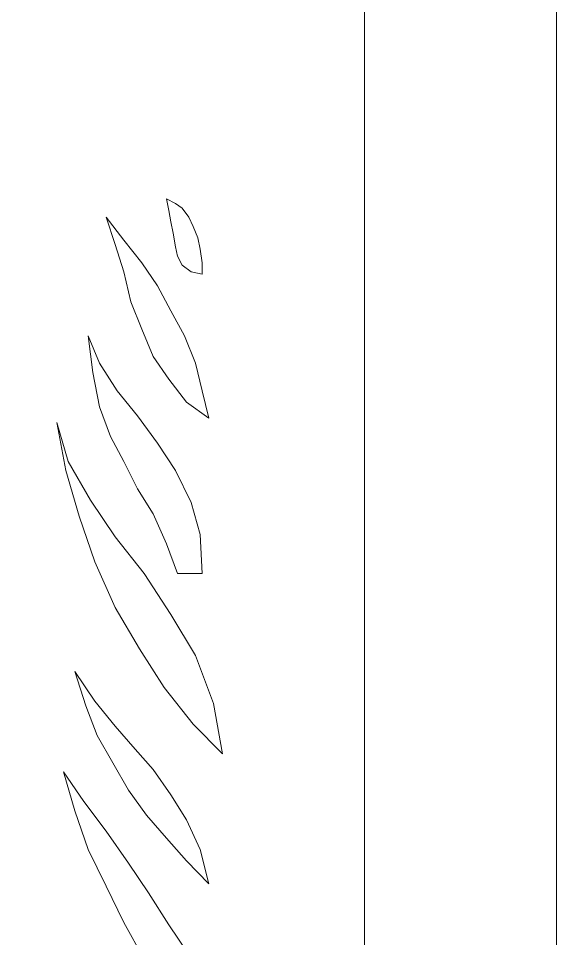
# Model space of a CAD drawing. Header units: millimetres. Extents: x -194 to 183, y -158 to 141.
# Drawn here: x 74.59 to 84.42, y 90.51 to 107.32 of the extents above; entities that cross this region are included whole.
import ezdxf

# ---------------------------------------------------------------- set-up
doc = ezdxf.new("R2010")
doc.units = ezdxf.units.MM
doc.header["$MEASUREMENT"] = 0
doc.layers.add('Camada 1', color=7, linetype='Continuous')

msp = doc.modelspace()

# ---------------------------------------------------------------- linework, layer by layer
at = {"layer": 'Camada 1', "color": 250, "lineweight": 9}
for points, knots in [([(-5.583, 45.2602), (-5.583, 45.2602), (-5.583, 48.0602), (-5.583, 48.0602), (-5.583, 48.0602), (-5.583, 48.0602), (-5.583, 132.4602), (-5.583, 132.4602), (-5.583, 132.4602), (-5.583, 132.4602), (-5.583, 135.2602), (-5.583, 135.2602), (-5.583, 135.2602), (-5.583, 135.2602), (-5.583, 138.4602), (-5.583, 138.4602), (-5.583, 138.4602), (-5.583, 140.117), (-4.2398, 141.4602), (-2.583, 141.4602), (-2.583, 141.4602), (-0.9262, 141.4602), (0.417, 140.117), (0.417, 138.4602), (0.417, 138.4602), (0.417, 138.4602), (0.417, 138.0602), (0.417, 138.0602), (0.417, 138.0602), (0.417, 138.0602), (-2.383, 138.0602), (-2.383, 138.0602), (-2.383, 138.0602), (-2.383, 138.0602), (-2.383, 135.2602), (-2.383, 135.2602), (-2.383, 135.2602), (-2.383, 135.2602), (0.417, 135.2602), (0.417, 135.2602), (0.417, 135.2602), (0.417, 135.2602), (15.417, 135.2602), (15.417, 135.2602), (15.417, 135.2602), (15.417, 135.2602), (15.417, 138.4602), (15.417, 138.4602), (15.417, 138.4602), (15.417, 140.117), (16.7602, 141.4602), (18.417, 141.4602), (18.417, 141.4602), (20.0738, 141.4602), (21.417, 140.117), (21.417, 138.4602), (21.417, 138.4602), (21.417, 138.4602), (21.417, 138.0602), (21.417, 138.0602), (21.417, 138.0602), (21.417, 138.0602), (18.617, 138.0602), (18.617, 138.0602), (18.617, 138.0602), (18.617, 138.0602), (18.617, 135.2602), (18.617, 135.2602), (18.617, 135.2602), (18.617, 135.2602), (21.417, 135.2602), (21.417, 135.2602), (21.417, 135.2602), (21.417, 135.2602), (36.417, 135.2602), (36.417, 135.2602), (36.417, 135.2602), (36.417, 135.2602), (36.417, 138.4602), (36.417, 138.4602), (36.417, 138.4602), (36.417, 140.117), (37.7602, 141.4602), (39.417, 141.4602), (39.417, 141.4602), (41.0738, 141.4602), (42.417, 140.117), (42.417, 138.4602), (42.417, 138.4602), (42.417, 138.4602), (42.417, 138.0602), (42.417, 138.0602), (42.417, 138.0602), (42.417, 138.0602), (39.617, 138.0602), (39.617, 138.0602), (39.617, 138.0602), (39.617, 138.0602), (39.617, 135.2602), (39.617, 135.2602), (39.617, 135.2602), (39.617, 135.2602), (42.417, 135.2602), (42.417, 135.2602), (42.417, 135.2602), (42.417, 135.2602), (57.417, 135.2602), (57.417, 135.2602), (57.417, 135.2602), (57.417, 135.2602), (57.417, 138.4602), (57.417, 138.4602), (57.417, 138.4602), (57.417, 140.117), (58.7602, 141.4602), (60.417, 141.4602), (60.417, 141.4602), (62.0738, 141.4602), (63.417, 140.117), (63.417, 138.4602), (63.417, 138.4602), (63.417, 138.4602), (63.417, 138.0602), (63.417, 138.0602), (63.417, 138.0602), (63.417, 138.0602), (60.617, 138.0602), (60.617, 138.0602), (60.617, 138.0602), (60.617, 138.0602), (60.617, 135.2602), (60.617, 135.2602), (60.617, 135.2602), (60.617, 135.2602), (63.417, 135.2602), (63.417, 135.2602), (63.417, 135.2602), (63.417, 135.2602), (78.417, 135.2602), (78.417, 135.2602), (78.417, 135.2602), (78.417, 135.2602), (78.417, 138.4602), (78.417, 138.4602), (78.417, 138.4602), (78.417, 140.117), (79.7602, 141.4602), (81.417, 141.4602), (81.417, 141.4602), (83.0738, 141.4602), (84.417, 140.117), (84.417, 138.4602), (84.417, 138.4602), (84.417, 138.4602), (84.417, 138.0602), (84.417, 138.0602), (84.417, 138.0602), (84.417, 138.0602), (81.617, 138.0602), (81.617, 138.0602), (81.617, 138.0602), (81.617, 138.0602), (81.617, 135.2602), (81.617, 135.2602), (81.617, 135.2602), (81.617, 135.2602), (84.417, 135.2602), (84.417, 135.2602), (84.417, 135.2602), (84.417, 135.2602), (84.417, 132.4602), (84.417, 132.4602), (84.417, 132.4602), (84.417, 132.4602), (84.417, 48.0602), (84.417, 48.0602), (84.417, 48.0602), (84.417, 48.0602), (84.417, 45.2602), (84.417, 45.2602), (84.417, 45.2602), (84.417, 45.2602), (81.617, 45.2602), (81.617, 45.2602), (81.617, 45.2602), (81.617, 45.2602), (81.617, 42.4602), (81.617, 42.4602), (81.617, 42.4602), (81.617, 42.4602), (84.417, 42.4602), (84.417, 42.4602), (84.417, 42.4602), (84.417, 42.4602), (84.417, 42.0602), (84.417, 42.0602), (84.417, 42.0602), (84.417, 40.4034), (83.0738, 39.0602), (81.417, 39.0602), (81.417, 39.0602), (79.7602, 39.0602), (78.417, 40.4034), (78.417, 42.0602), (78.417, 42.0602), (78.417, 42.0602), (78.417, 45.2602), (78.417, 45.2602), (78.417, 45.2602), (78.417, 45.2602), (63.417, 45.2602), (63.417, 45.2602), (63.417, 45.2602), (63.417, 45.2602), (60.617, 45.2602), (60.617, 45.2602), (60.617, 45.2602), (60.617, 45.2602), (60.617, 42.4602), (60.617, 42.4602), (60.617, 42.4602), (60.617, 42.4602), (63.417, 42.4602), (63.417, 42.4602), (63.417, 42.4602), (63.417, 42.4602), (63.417, 42.0602), (63.417, 42.0602), (63.417, 42.0602), (63.417, 40.4034), (62.0738, 39.0602), (60.417, 39.0602), (60.417, 39.0602), (58.7602, 39.0602), (57.417, 40.4034), (57.417, 42.0602), (57.417, 42.0602), (57.417, 42.0602), (57.417, 45.2602), (57.417, 45.2602), (57.417, 45.2602), (57.417, 45.2602), (42.417, 45.2602), (42.417, 45.2602), (42.417, 45.2602), (42.417, 45.2602), (39.617, 45.2602), (39.617, 45.2602), (39.617, 45.2602), (39.617, 45.2602), (39.617, 42.4602), (39.617, 42.4602), (39.617, 42.4602), (39.617, 42.4602), (42.417, 42.4602), (42.417, 42.4602), (42.417, 42.4602), (42.417, 42.4602), (42.417, 42.0602), (42.417, 42.0602), (42.417, 42.0602), (42.417, 40.4034), (41.0738, 39.0602), (39.417, 39.0602), (39.417, 39.0602), (37.7602, 39.0602), (36.417, 40.4034), (36.417, 42.0602), (36.417, 42.0602), (36.417, 42.0602), (36.417, 45.2602), (36.417, 45.2602), (36.417, 45.2602), (36.417, 45.2602), (21.417, 45.2602), (21.417, 45.2602), (21.417, 45.2602), (21.417, 45.2602), (18.617, 45.2602), (18.617, 45.2602), (18.617, 45.2602), (18.617, 45.2602), (18.617, 42.4602), (18.617, 42.4602), (18.617, 42.4602), (18.617, 42.4602), (21.417, 42.4602), (21.417, 42.4602), (21.417, 42.4602), (21.417, 42.4602), (21.417, 42.0602), (21.417, 42.0602), (21.417, 42.0602), (21.417, 40.4034), (20.0738, 39.0602), (18.417, 39.0602), (18.417, 39.0602), (16.7602, 39.0602), (15.417, 40.4034), (15.417, 42.0602), (15.417, 42.0602), (15.417, 42.0602), (15.417, 45.2602), (15.417, 45.2602), (15.417, 45.2602), (15.417, 45.2602), (0.417, 45.2602), (0.417, 45.2602), (0.417, 45.2602), (0.417, 45.2602), (-2.383, 45.2602), (-2.383, 45.2602), (-2.383, 45.2602), (-2.383, 45.2602), (-2.383, 42.4602), (-2.383, 42.4602), (-2.383, 42.4602), (-2.383, 42.4602), (0.417, 42.4602), (0.417, 42.4602), (0.417, 42.4602), (0.417, 42.4602), (0.417, 42.0602), (0.417, 42.0602), (0.417, 42.0602), (0.417, 40.4034), (-0.9262, 39.0602), (-2.583, 39.0602), (-2.583, 39.0602), (-4.2398, 39.0602), (-5.583, 40.4034), (-5.583, 42.0602), (-5.583, 42.0602), (-5.583, 42.0602), (-5.583, 45.2602), (-5.583, 45.2602)], [0, 0, 0, 0, 0.0117647, 0.0117647, 0.0117647, 0.0117647, 0.0235294, 0.0235294, 0.0235294, 0.0235294, 0.0352941, 0.0352941, 0.0352941, 0.0352941, 0.0470588, 0.0470588, 0.0470588, 0.0470588, 0.0588235, 0.0588235, 0.0588235, 0.0588235, 0.0705882, 0.0705882, 0.0705882, 0.0705882, 0.0823529, 0.0823529, 0.0823529, 0.0823529, 0.0941176, 0.0941176, 0.0941176, 0.0941176, 0.1058824, 0.1058824, 0.1058824, 0.1058824, 0.1176471, 0.1176471, 0.1176471, 0.1176471, 0.1294118, 0.1294118, 0.1294118, 0.1294118, 0.1411765, 0.1411765, 0.1411765, 0.1411765, 0.1529412, 0.1529412, 0.1529412, 0.1529412, 0.1647059, 0.1647059, 0.1647059, 0.1647059, 0.1764706, 0.1764706, 0.1764706, 0.1764706, 0.1882353, 0.1882353, 0.1882353, 0.1882353, 0.2, 0.2, 0.2, 0.2, 0.2117647, 0.2117647, 0.2117647, 0.2117647, 0.2235294, 0.2235294, 0.2235294, 0.2235294, 0.2352941, 0.2352941, 0.2352941, 0.2352941, 0.2470588, 0.2470588, 0.2470588, 0.2470588, 0.2588235, 0.2588235, 0.2588235, 0.2588235, 0.2705882, 0.2705882, 0.2705882, 0.2705882, 0.2823529, 0.2823529, 0.2823529, 0.2823529, 0.2941176, 0.2941176, 0.2941176, 0.2941176, 0.3058824, 0.3058824, 0.3058824, 0.3058824, 0.3176471, 0.3176471, 0.3176471, 0.3176471, 0.3294118, 0.3294118, 0.3294118, 0.3294118, 0.3411765, 0.3411765, 0.3411765, 0.3411765, 0.3529412, 0.3529412, 0.3529412, 0.3529412, 0.3647059, 0.3647059, 0.3647059, 0.3647059, 0.3764706, 0.3764706, 0.3764706, 0.3764706, 0.3882353, 0.3882353, 0.3882353, 0.3882353, 0.4, 0.4, 0.4, 0.4, 0.4117647, 0.4117647, 0.4117647, 0.4117647, 0.4235294, 0.4235294, 0.4235294, 0.4235294, 0.4352941, 0.4352941, 0.4352941, 0.4352941, 0.4470588, 0.4470588, 0.4470588, 0.4470588, 0.4588235, 0.4588235, 0.4588235, 0.4588235, 0.4705882, 0.4705882, 0.4705882, 0.4705882, 0.4823529, 0.4823529, 0.4823529, 0.4823529, 0.4941176, 0.4941176, 0.4941176, 0.4941176, 0.5058824, 0.5058824, 0.5058824, 0.5058824, 0.5176471, 0.5176471, 0.5176471, 0.5176471, 0.5294118, 0.5294118, 0.5294118, 0.5294118, 0.5411765, 0.5411765, 0.5411765, 0.5411765, 0.5529412, 0.5529412, 0.5529412, 0.5529412, 0.5647059, 0.5647059, 0.5647059, 0.5647059, 0.5764706, 0.5764706, 0.5764706, 0.5764706, 0.5882353, 0.5882353, 0.5882353, 0.5882353, 0.6, 0.6, 0.6, 0.6, 0.6117647, 0.6117647, 0.6117647, 0.6117647, 0.6235294, 0.6235294, 0.6235294, 0.6235294, 0.6352941, 0.6352941, 0.6352941, 0.6352941, 0.6470588, 0.6470588, 0.6470588, 0.6470588, 0.6588235, 0.6588235, 0.6588235, 0.6588235, 0.6705882, 0.6705882, 0.6705882, 0.6705882, 0.6823529, 0.6823529, 0.6823529, 0.6823529, 0.6941176, 0.6941176, 0.6941176, 0.6941176, 0.7058824, 0.7058824, 0.7058824, 0.7058824, 0.7176471, 0.7176471, 0.7176471, 0.7176471, 0.7294118, 0.7294118, 0.7294118, 0.7294118, 0.7411765, 0.7411765, 0.7411765, 0.7411765, 0.7529412, 0.7529412, 0.7529412, 0.7529412, 0.7647059, 0.7647059, 0.7647059, 0.7647059, 0.7764706, 0.7764706, 0.7764706, 0.7764706, 0.7882353, 0.7882353, 0.7882353, 0.7882353, 0.8, 0.8, 0.8, 0.8, 0.8117647, 0.8117647, 0.8117647, 0.8117647, 0.8235294, 0.8235294, 0.8235294, 0.8235294, 0.8352941, 0.8352941, 0.8352941, 0.8352941, 0.8470588, 0.8470588, 0.8470588, 0.8470588, 0.8588235, 0.8588235, 0.8588235, 0.8588235, 0.8705882, 0.8705882, 0.8705882, 0.8705882, 0.8823529, 0.8823529, 0.8823529, 0.8823529, 0.8941176, 0.8941176, 0.8941176, 0.8941176, 0.9058824, 0.9058824, 0.9058824, 0.9058824, 0.9176471, 0.9176471, 0.9176471, 0.9176471, 0.9294118, 0.9294118, 0.9294118, 0.9294118, 0.9411765, 0.9411765, 0.9411765, 0.9411765, 0.9529412, 0.9529412, 0.9529412, 0.9529412, 0.9647059, 0.9647059, 0.9647059, 0.9647059, 0.9764706, 0.9764706, 0.9764706, 0.9764706, 1, 1, 1, 1]), ([(77.2936, 104.0244), (77.2936, 104.0244), (77.4568, 103.9412), (77.4568, 103.9412), (77.4568, 103.9412), (77.4568, 103.9412), (77.5794, 103.8576), (77.5794, 103.8576), (77.5794, 103.8576), (77.5794, 103.8576), (77.7019, 103.6907), (77.7019, 103.6907), (77.7019, 103.6907), (77.7019, 103.6907), (77.7835, 103.524), (77.7835, 103.524), (77.7835, 103.524), (77.7835, 103.524), (77.8652, 103.3154), (77.8652, 103.3154), (77.8652, 103.3154), (77.8652, 103.3154), (77.9061, 103.1068), (77.9061, 103.1068), (77.9061, 103.1068), (77.9061, 103.1068), (77.9469, 102.8567), (77.9469, 102.8567), (77.9469, 102.8567), (77.9469, 102.8567), (77.9469, 102.6481), (77.9469, 102.6481), (77.9469, 102.6481), (77.9469, 102.6481), (77.7426, 102.6898), (77.7426, 102.6898), (77.7426, 102.6898), (77.7426, 102.6898), (77.5794, 102.8149), (77.5794, 102.8149), (77.5794, 102.8149), (77.5794, 102.8149), (77.4976, 102.9817), (77.4976, 102.9817), (77.4976, 102.9817), (77.4976, 102.9817), (77.4568, 103.1485), (77.4568, 103.1485), (77.4568, 103.1485), (77.4568, 103.1485), (77.4159, 103.3989), (77.4159, 103.3989), (77.4159, 103.3989), (77.4159, 103.3989), (77.3751, 103.6075), (77.3751, 103.6075), (77.3751, 103.6075), (77.3751, 103.6075), (77.3342, 103.816), (77.3342, 103.816), (77.3342, 103.816), (77.3342, 103.816), (77.2936, 104.0244), (77.2936, 104.0244)], [0, 0, 0, 0, 0.0588235, 0.0588235, 0.0588235, 0.0588235, 0.1176471, 0.1176471, 0.1176471, 0.1176471, 0.1764706, 0.1764706, 0.1764706, 0.1764706, 0.2352941, 0.2352941, 0.2352941, 0.2352941, 0.2941176, 0.2941176, 0.2941176, 0.2941176, 0.3529412, 0.3529412, 0.3529412, 0.3529412, 0.4117647, 0.4117647, 0.4117647, 0.4117647, 0.4705882, 0.4705882, 0.4705882, 0.4705882, 0.5294118, 0.5294118, 0.5294118, 0.5294118, 0.5882353, 0.5882353, 0.5882353, 0.5882353, 0.6470588, 0.6470588, 0.6470588, 0.6470588, 0.7058824, 0.7058824, 0.7058824, 0.7058824, 0.7647059, 0.7647059, 0.7647059, 0.7647059, 0.8235294, 0.8235294, 0.8235294, 0.8235294, 0.8823529, 0.8823529, 0.8823529, 0.8823529, 1, 1, 1, 1]), ([(76.1909, 103.6907), (76.1909, 103.6907), (76.5176, 103.2738), (76.5176, 103.2738), (76.5176, 103.2738), (76.5176, 103.2738), (76.8442, 102.8567), (76.8442, 102.8567), (76.8442, 102.8567), (76.8442, 102.8567), (77.1302, 102.4395), (77.1302, 102.4395), (77.1302, 102.4395), (77.1302, 102.4395), (77.3751, 101.9806), (77.3751, 101.9806), (77.3751, 101.9806), (77.3751, 101.9806), (77.6202, 101.5218), (77.6202, 101.5218), (77.6202, 101.5218), (77.6202, 101.5218), (77.8243, 101.0213), (77.8243, 101.0213), (77.8243, 101.0213), (77.8243, 101.0213), (77.9469, 100.5208), (77.9469, 100.5208), (77.9469, 100.5208), (77.9469, 100.5208), (78.0693, 100.0202), (78.0693, 100.0202), (78.0693, 100.0202), (78.0693, 100.0202), (77.6609, 100.3122), (77.6609, 100.3122), (77.6609, 100.3122), (77.6609, 100.3122), (77.3342, 100.7293), (77.3342, 100.7293), (77.3342, 100.7293), (77.3342, 100.7293), (77.0484, 101.1465), (77.0484, 101.1465), (77.0484, 101.1465), (77.0484, 101.1465), (76.8442, 101.6469), (76.8442, 101.6469), (76.8442, 101.6469), (76.8442, 101.6469), (76.6401, 102.1475), (76.6401, 102.1475), (76.6401, 102.1475), (76.6401, 102.1475), (76.5176, 102.6898), (76.5176, 102.6898), (76.5176, 102.6898), (76.5176, 102.6898), (76.3541, 103.1903), (76.3541, 103.1903), (76.3541, 103.1903), (76.3541, 103.1903), (76.1909, 103.6907), (76.1909, 103.6907)], [0, 0, 0, 0, 0.0588235, 0.0588235, 0.0588235, 0.0588235, 0.1176471, 0.1176471, 0.1176471, 0.1176471, 0.1764706, 0.1764706, 0.1764706, 0.1764706, 0.2352941, 0.2352941, 0.2352941, 0.2352941, 0.2941176, 0.2941176, 0.2941176, 0.2941176, 0.3529412, 0.3529412, 0.3529412, 0.3529412, 0.4117647, 0.4117647, 0.4117647, 0.4117647, 0.4705882, 0.4705882, 0.4705882, 0.4705882, 0.5294118, 0.5294118, 0.5294118, 0.5294118, 0.5882353, 0.5882353, 0.5882353, 0.5882353, 0.6470588, 0.6470588, 0.6470588, 0.6470588, 0.7058824, 0.7058824, 0.7058824, 0.7058824, 0.7647059, 0.7647059, 0.7647059, 0.7647059, 0.8235294, 0.8235294, 0.8235294, 0.8235294, 0.8823529, 0.8823529, 0.8823529, 0.8823529, 1, 1, 1, 1]), ([(75.8642, 101.5218), (75.8642, 101.5218), (76.0682, 101.0213), (76.0682, 101.0213), (76.0682, 101.0213), (76.0682, 101.0213), (76.395, 100.5208), (76.395, 100.5208), (76.395, 100.5208), (76.395, 100.5208), (76.7626, 100.062), (76.7626, 100.062), (76.7626, 100.062), (76.7626, 100.062), (77.1302, 99.5614), (77.1302, 99.5614), (77.1302, 99.5614), (77.1302, 99.5614), (77.4568, 99.061), (77.4568, 99.061), (77.4568, 99.061), (77.4568, 99.061), (77.7426, 98.477), (77.7426, 98.477), (77.7426, 98.477), (77.7426, 98.477), (77.9061, 97.8931), (77.9061, 97.8931), (77.9061, 97.8931), (77.9061, 97.8931), (77.9469, 97.184), (77.9469, 97.184), (77.9469, 97.184), (77.9469, 97.184), (77.4976, 97.184), (77.4976, 97.184), (77.4976, 97.184), (77.4976, 97.184), (77.2936, 97.7261), (77.2936, 97.7261), (77.2936, 97.7261), (77.2936, 97.7261), (77.0484, 98.2686), (77.0484, 98.2686), (77.0484, 98.2686), (77.0484, 98.2686), (76.7626, 98.7273), (76.7626, 98.7273), (76.7626, 98.7273), (76.7626, 98.7273), (76.5176, 99.2278), (76.5176, 99.2278), (76.5176, 99.2278), (76.5176, 99.2278), (76.2727, 99.6865), (76.2727, 99.6865), (76.2727, 99.6865), (76.2727, 99.6865), (76.0682, 100.2289), (76.0682, 100.2289), (76.0682, 100.2289), (76.0682, 100.2289), (75.946, 100.8546), (75.946, 100.8546), (75.946, 100.8546), (75.946, 100.8546), (75.8642, 101.5218), (75.8642, 101.5218)], [0, 0, 0, 0, 0.0555556, 0.0555556, 0.0555556, 0.0555556, 0.1111111, 0.1111111, 0.1111111, 0.1111111, 0.1666667, 0.1666667, 0.1666667, 0.1666667, 0.2222222, 0.2222222, 0.2222222, 0.2222222, 0.2777778, 0.2777778, 0.2777778, 0.2777778, 0.3333333, 0.3333333, 0.3333333, 0.3333333, 0.3888889, 0.3888889, 0.3888889, 0.3888889, 0.4444444, 0.4444444, 0.4444444, 0.4444444, 0.5, 0.5, 0.5, 0.5, 0.5555556, 0.5555556, 0.5555556, 0.5555556, 0.6111111, 0.6111111, 0.6111111, 0.6111111, 0.6666667, 0.6666667, 0.6666667, 0.6666667, 0.7222222, 0.7222222, 0.7222222, 0.7222222, 0.7777778, 0.7777778, 0.7777778, 0.7777778, 0.8333333, 0.8333333, 0.8333333, 0.8333333, 0.8888889, 0.8888889, 0.8888889, 0.8888889, 1, 1, 1, 1]), ([(75.2925, 99.937), (75.2925, 99.937), (75.4966, 99.2278), (75.4966, 99.2278), (75.4966, 99.2278), (75.4966, 99.2278), (75.9051, 98.5188), (75.9051, 98.5188), (75.9051, 98.5188), (75.9051, 98.5188), (76.3541, 97.8514), (76.3541, 97.8514), (76.3541, 97.8514), (76.3541, 97.8514), (76.885, 97.184), (76.885, 97.184), (76.885, 97.184), (76.885, 97.184), (77.3751, 96.4331), (77.3751, 96.4331), (77.3751, 96.4331), (77.3751, 96.4331), (77.8243, 95.6823), (77.8243, 95.6823), (77.8243, 95.6823), (77.8243, 95.6823), (78.1511, 94.8066), (78.1511, 94.8066), (78.1511, 94.8066), (78.1511, 94.8066), (78.3143, 93.8889), (78.3143, 93.8889), (78.3143, 93.8889), (78.3143, 93.8889), (77.7835, 94.4311), (77.7835, 94.4311), (77.7835, 94.4311), (77.7835, 94.4311), (77.2527, 95.0984), (77.2527, 95.0984), (77.2527, 95.0984), (77.2527, 95.0984), (76.8033, 95.8076), (76.8033, 95.8076), (76.8033, 95.8076), (76.8033, 95.8076), (76.3541, 96.5584), (76.3541, 96.5584), (76.3541, 96.5584), (76.3541, 96.5584), (75.9867, 97.3925), (75.9867, 97.3925), (75.9867, 97.3925), (75.9867, 97.3925), (75.7008, 98.2268), (75.7008, 98.2268), (75.7008, 98.2268), (75.7008, 98.2268), (75.4557, 99.061), (75.4557, 99.061), (75.4557, 99.061), (75.4557, 99.061), (75.2925, 99.937), (75.2925, 99.937)], [0, 0, 0, 0, 0.0588235, 0.0588235, 0.0588235, 0.0588235, 0.1176471, 0.1176471, 0.1176471, 0.1176471, 0.1764706, 0.1764706, 0.1764706, 0.1764706, 0.2352941, 0.2352941, 0.2352941, 0.2352941, 0.2941176, 0.2941176, 0.2941176, 0.2941176, 0.3529412, 0.3529412, 0.3529412, 0.3529412, 0.4117647, 0.4117647, 0.4117647, 0.4117647, 0.4705882, 0.4705882, 0.4705882, 0.4705882, 0.5294118, 0.5294118, 0.5294118, 0.5294118, 0.5882353, 0.5882353, 0.5882353, 0.5882353, 0.6470588, 0.6470588, 0.6470588, 0.6470588, 0.7058824, 0.7058824, 0.7058824, 0.7058824, 0.7647059, 0.7647059, 0.7647059, 0.7647059, 0.8235294, 0.8235294, 0.8235294, 0.8235294, 0.8823529, 0.8823529, 0.8823529, 0.8823529, 1, 1, 1, 1]), ([(75.6191, 95.3905), (75.6191, 95.3905), (75.9867, 94.8483), (75.9867, 94.8483), (75.9867, 94.8483), (75.9867, 94.8483), (76.3541, 94.3894), (76.3541, 94.3894), (76.3541, 94.3894), (76.3541, 94.3894), (76.7218, 93.9724), (76.7218, 93.9724), (76.7218, 93.9724), (76.7218, 93.9724), (77.0484, 93.597), (77.0484, 93.597), (77.0484, 93.597), (77.0484, 93.597), (77.3751, 93.1381), (77.3751, 93.1381), (77.3751, 93.1381), (77.3751, 93.1381), (77.6609, 92.6793), (77.6609, 92.6793), (77.6609, 92.6793), (77.6609, 92.6793), (77.9061, 92.137), (77.9061, 92.137), (77.9061, 92.137), (77.9061, 92.137), (78.0693, 91.5114), (78.0693, 91.5114), (78.0693, 91.5114), (78.0693, 91.5114), (77.6609, 91.9285), (77.6609, 91.9285), (77.6609, 91.9285), (77.6609, 91.9285), (77.2936, 92.3456), (77.2936, 92.3456), (77.2936, 92.3456), (77.2936, 92.3456), (76.926, 92.7627), (76.926, 92.7627), (76.926, 92.7627), (76.926, 92.7627), (76.5993, 93.2216), (76.5993, 93.2216), (76.5993, 93.2216), (76.5993, 93.2216), (76.3135, 93.722), (76.3135, 93.722), (76.3135, 93.722), (76.3135, 93.722), (76.0274, 94.2226), (76.0274, 94.2226), (76.0274, 94.2226), (76.0274, 94.2226), (75.8233, 94.7648), (75.8233, 94.7648), (75.8233, 94.7648), (75.8233, 94.7648), (75.6191, 95.3905), (75.6191, 95.3905)], [0, 0, 0, 0, 0.0588235, 0.0588235, 0.0588235, 0.0588235, 0.1176471, 0.1176471, 0.1176471, 0.1176471, 0.1764706, 0.1764706, 0.1764706, 0.1764706, 0.2352941, 0.2352941, 0.2352941, 0.2352941, 0.2941176, 0.2941176, 0.2941176, 0.2941176, 0.3529412, 0.3529412, 0.3529412, 0.3529412, 0.4117647, 0.4117647, 0.4117647, 0.4117647, 0.4705882, 0.4705882, 0.4705882, 0.4705882, 0.5294118, 0.5294118, 0.5294118, 0.5294118, 0.5882353, 0.5882353, 0.5882353, 0.5882353, 0.6470588, 0.6470588, 0.6470588, 0.6470588, 0.7058824, 0.7058824, 0.7058824, 0.7058824, 0.7647059, 0.7647059, 0.7647059, 0.7647059, 0.8235294, 0.8235294, 0.8235294, 0.8235294, 0.8823529, 0.8823529, 0.8823529, 0.8823529, 1, 1, 1, 1]), ([(75.4148, 93.5552), (75.4148, 93.5552), (75.7825, 93.0129), (75.7825, 93.0129), (75.7825, 93.0129), (75.7825, 93.0129), (76.1909, 92.4707), (76.1909, 92.4707), (76.1909, 92.4707), (76.1909, 92.4707), (76.5993, 91.8869), (76.5993, 91.8869), (76.5993, 91.8869), (76.5993, 91.8869), (76.9668, 91.3446), (76.9668, 91.3446), (76.9668, 91.3446), (76.9668, 91.3446), (77.3342, 90.7606), (77.3342, 90.7606), (77.3342, 90.7606), (77.3342, 90.7606), (77.7019, 90.2186), (77.7019, 90.2186), (77.7019, 90.2186), (77.7019, 90.2186), (78.0285, 89.6762), (78.0285, 89.6762), (78.0285, 89.6762), (78.0285, 89.6762), (78.3143, 89.0923), (78.3143, 89.0923), (78.3143, 89.0923), (78.3143, 89.0923), (77.9469, 88.2999), (77.9469, 88.2999), (77.9469, 88.2999), (77.9469, 88.2999), (77.6202, 88.8838), (77.6202, 88.8838), (77.6202, 88.8838), (77.6202, 88.8838), (77.2527, 89.5095), (77.2527, 89.5095), (77.2527, 89.5095), (77.2527, 89.5095), (76.885, 90.1352), (76.885, 90.1352), (76.885, 90.1352), (76.885, 90.1352), (76.5176, 90.8024), (76.5176, 90.8024), (76.5176, 90.8024), (76.5176, 90.8024), (76.1909, 91.4697), (76.1909, 91.4697), (76.1909, 91.4697), (76.1909, 91.4697), (75.8642, 92.137), (75.8642, 92.137), (75.8642, 92.137), (75.8642, 92.137), (75.6191, 92.8462), (75.6191, 92.8462), (75.6191, 92.8462), (75.6191, 92.8462), (75.4148, 93.5552), (75.4148, 93.5552)], [0, 0, 0, 0, 0.0555556, 0.0555556, 0.0555556, 0.0555556, 0.1111111, 0.1111111, 0.1111111, 0.1111111, 0.1666667, 0.1666667, 0.1666667, 0.1666667, 0.2222222, 0.2222222, 0.2222222, 0.2222222, 0.2777778, 0.2777778, 0.2777778, 0.2777778, 0.3333333, 0.3333333, 0.3333333, 0.3333333, 0.3888889, 0.3888889, 0.3888889, 0.3888889, 0.4444444, 0.4444444, 0.4444444, 0.4444444, 0.5, 0.5, 0.5, 0.5, 0.5555556, 0.5555556, 0.5555556, 0.5555556, 0.6111111, 0.6111111, 0.6111111, 0.6111111, 0.6666667, 0.6666667, 0.6666667, 0.6666667, 0.7222222, 0.7222222, 0.7222222, 0.7222222, 0.7777778, 0.7777778, 0.7777778, 0.7777778, 0.8333333, 0.8333333, 0.8333333, 0.8333333, 0.8888889, 0.8888889, 0.8888889, 0.8888889, 1, 1, 1, 1])]:
    msp.add_open_spline(points, degree=3, knots=knots, dxfattribs=at)
at = {"layer": 'Camada 1', "color": 240, "lineweight": 9}
msp.add_open_spline([(-2.0757, 131.7529), (-2.0757, 131.7529), (-2.0757, 48.7675), (-2.0757, 48.7675), (-2.0757, 48.7675), (-2.0757, 48.7675), (80.9097, 48.7675), (80.9097, 48.7675), (80.9097, 48.7675), (80.9097, 48.7675), (80.9097, 131.7529), (80.9097, 131.7529), (80.9097, 131.7529), (80.9097, 131.7529), (-2.0757, 131.7529), (-2.0757, 131.7529)], degree=3, knots=[0, 0, 0, 0, 0.2, 0.2, 0.2, 0.2, 0.4, 0.4, 0.4, 0.4, 0.6, 0.6, 0.6, 0.6, 1, 1, 1, 1], dxfattribs=at)

doc.saveas('drawing.dxf')
